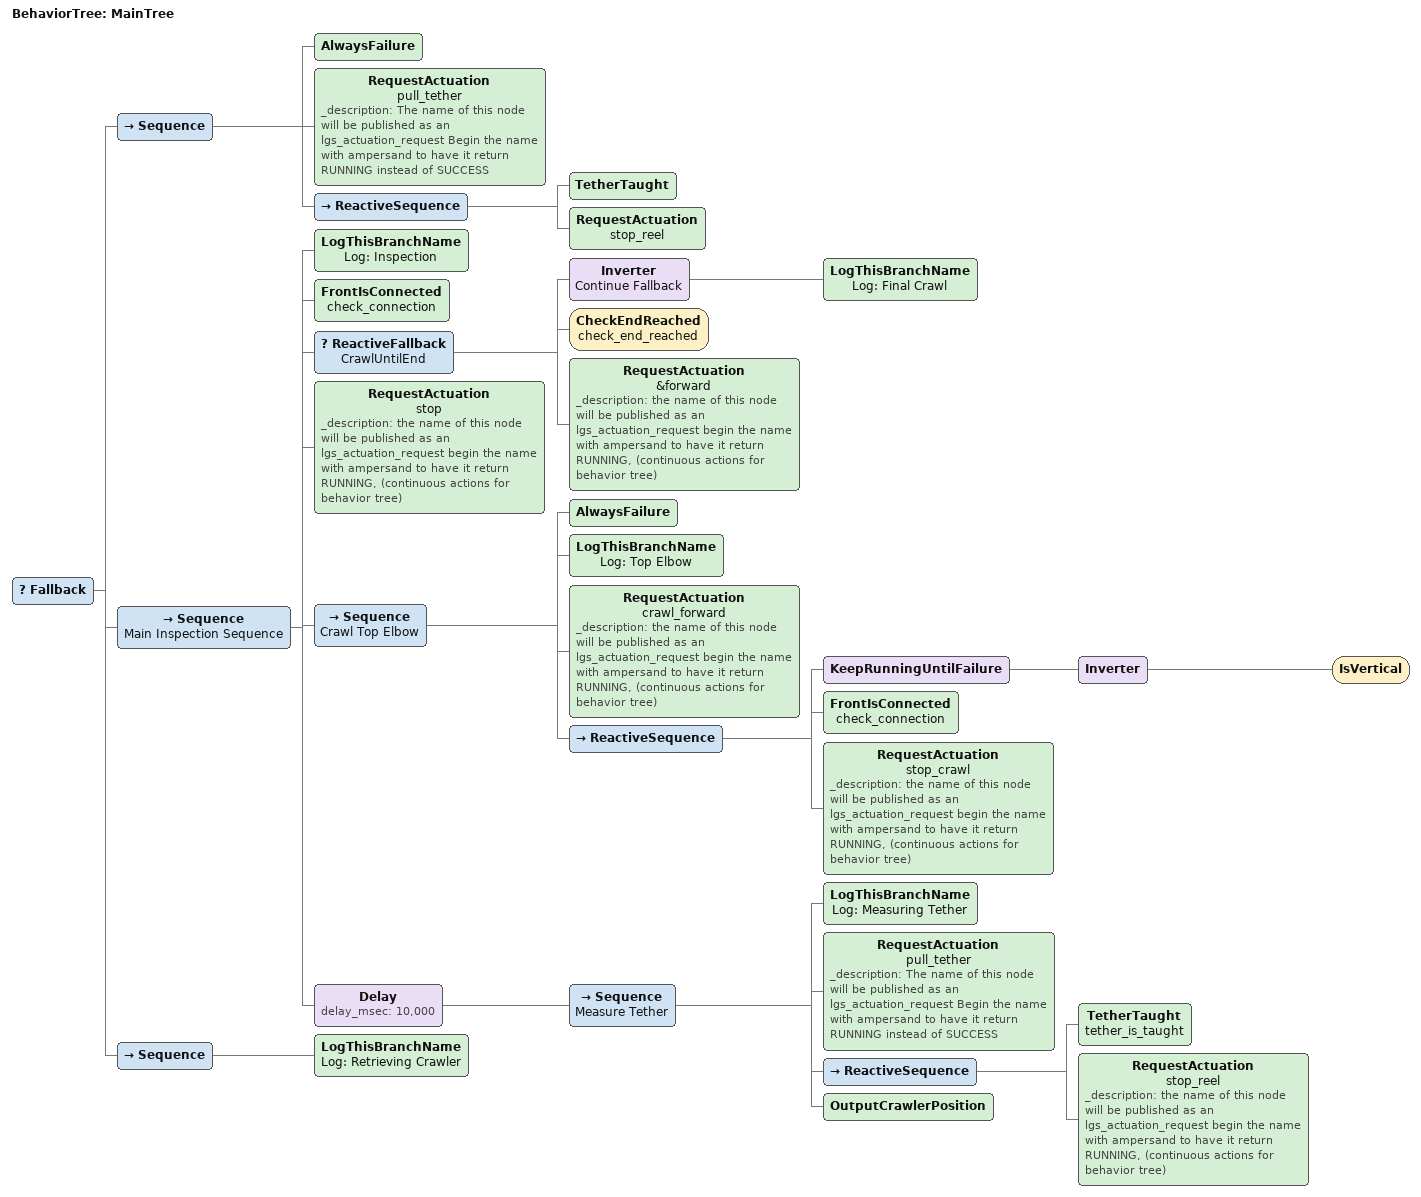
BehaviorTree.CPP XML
<?xml version="1.0" encoding="UTF-8"?>
<root BTCPP_format="4">
  <BehaviorTree ID="MainTree">
    <Fallback>
      <Sequence>
        <AlwaysFailure/>
        <RequestActuation name="pull_tether"
                          _description="The name of this node will be published as an lgs_actuation_request
Begin the name with ampersand to have it return RUNNING instead of SUCCESS"/>
        <ReactiveSequence>
          <TetherTaught/>
          <RequestActuation name="stop_reel"/>
        </ReactiveSequence>
      </Sequence>
      <Sequence name="Main Inspection Sequence">
        <LogThisBranchName name="Log: Inspection"/>
        <FrontIsConnected name="check_connection"/>
        <ReactiveFallback name="CrawlUntilEnd">
          <Inverter name="Continue Fallback">
            <LogThisBranchName name="Log: Final Crawl"/>
          </Inverter>
          <CheckEndReached name="check_end_reached"/>
          <RequestActuation name="&amp;forward"
                            _description="the name of this node will be published as an lgs_actuation_request
                         begin the name with ampersand to have it return RUNNING, (continuous actions for behavior tree)"/>
        </ReactiveFallback>
        <RequestActuation name="stop"
                          _description="the name of this node will be published as an lgs_actuation_request
                         begin the name with ampersand to have it return RUNNING, (continuous actions for behavior tree)"/>
        <Sequence name="Crawl Top Elbow">
          <AlwaysFailure/>
          <LogThisBranchName name="Log: Top Elbow"/>
          <RequestActuation name="crawl_forward"
                            _description="the name of this node will be published as an lgs_actuation_request
                         begin the name with ampersand to have it return RUNNING, (continuous actions for behavior tree)"/>
          <ReactiveSequence>
            <KeepRunningUntilFailure>
              <Inverter>
                <IsVertical/>
              </Inverter>
            </KeepRunningUntilFailure>
            <FrontIsConnected name="check_connection"/>
            <RequestActuation name="stop_crawl"
                              _description="the name of this node will be published as an lgs_actuation_request
                         begin the name with ampersand to have it return RUNNING, (continuous actions for behavior tree)"/>
          </ReactiveSequence>
        </Sequence>
        <Delay delay_msec="10,000">
          <Sequence name="Measure Tether">
            <LogThisBranchName name="Log: Measuring Tether"/>
            <RequestActuation name="pull_tether"
                              _description="The name of this node will be published as an lgs_actuation_request
Begin the name with ampersand to have it return RUNNING instead of SUCCESS"/>
            <ReactiveSequence>
              <TetherTaught name="tether_is_taught"/>
              <RequestActuation name="stop_reel"
                                _description="the name of this node will be published as an lgs_actuation_request
                         begin the name with ampersand to have it return RUNNING, (continuous actions for behavior tree)"/>
            </ReactiveSequence>
            <OutputCrawlerPosition/>
          </Sequence>
        </Delay>
      </Sequence>
      <Sequence>
        <LogThisBranchName name="Log: Retrieving Crawler"/>
      </Sequence>
    </Fallback>
  </BehaviorTree>

</root>
